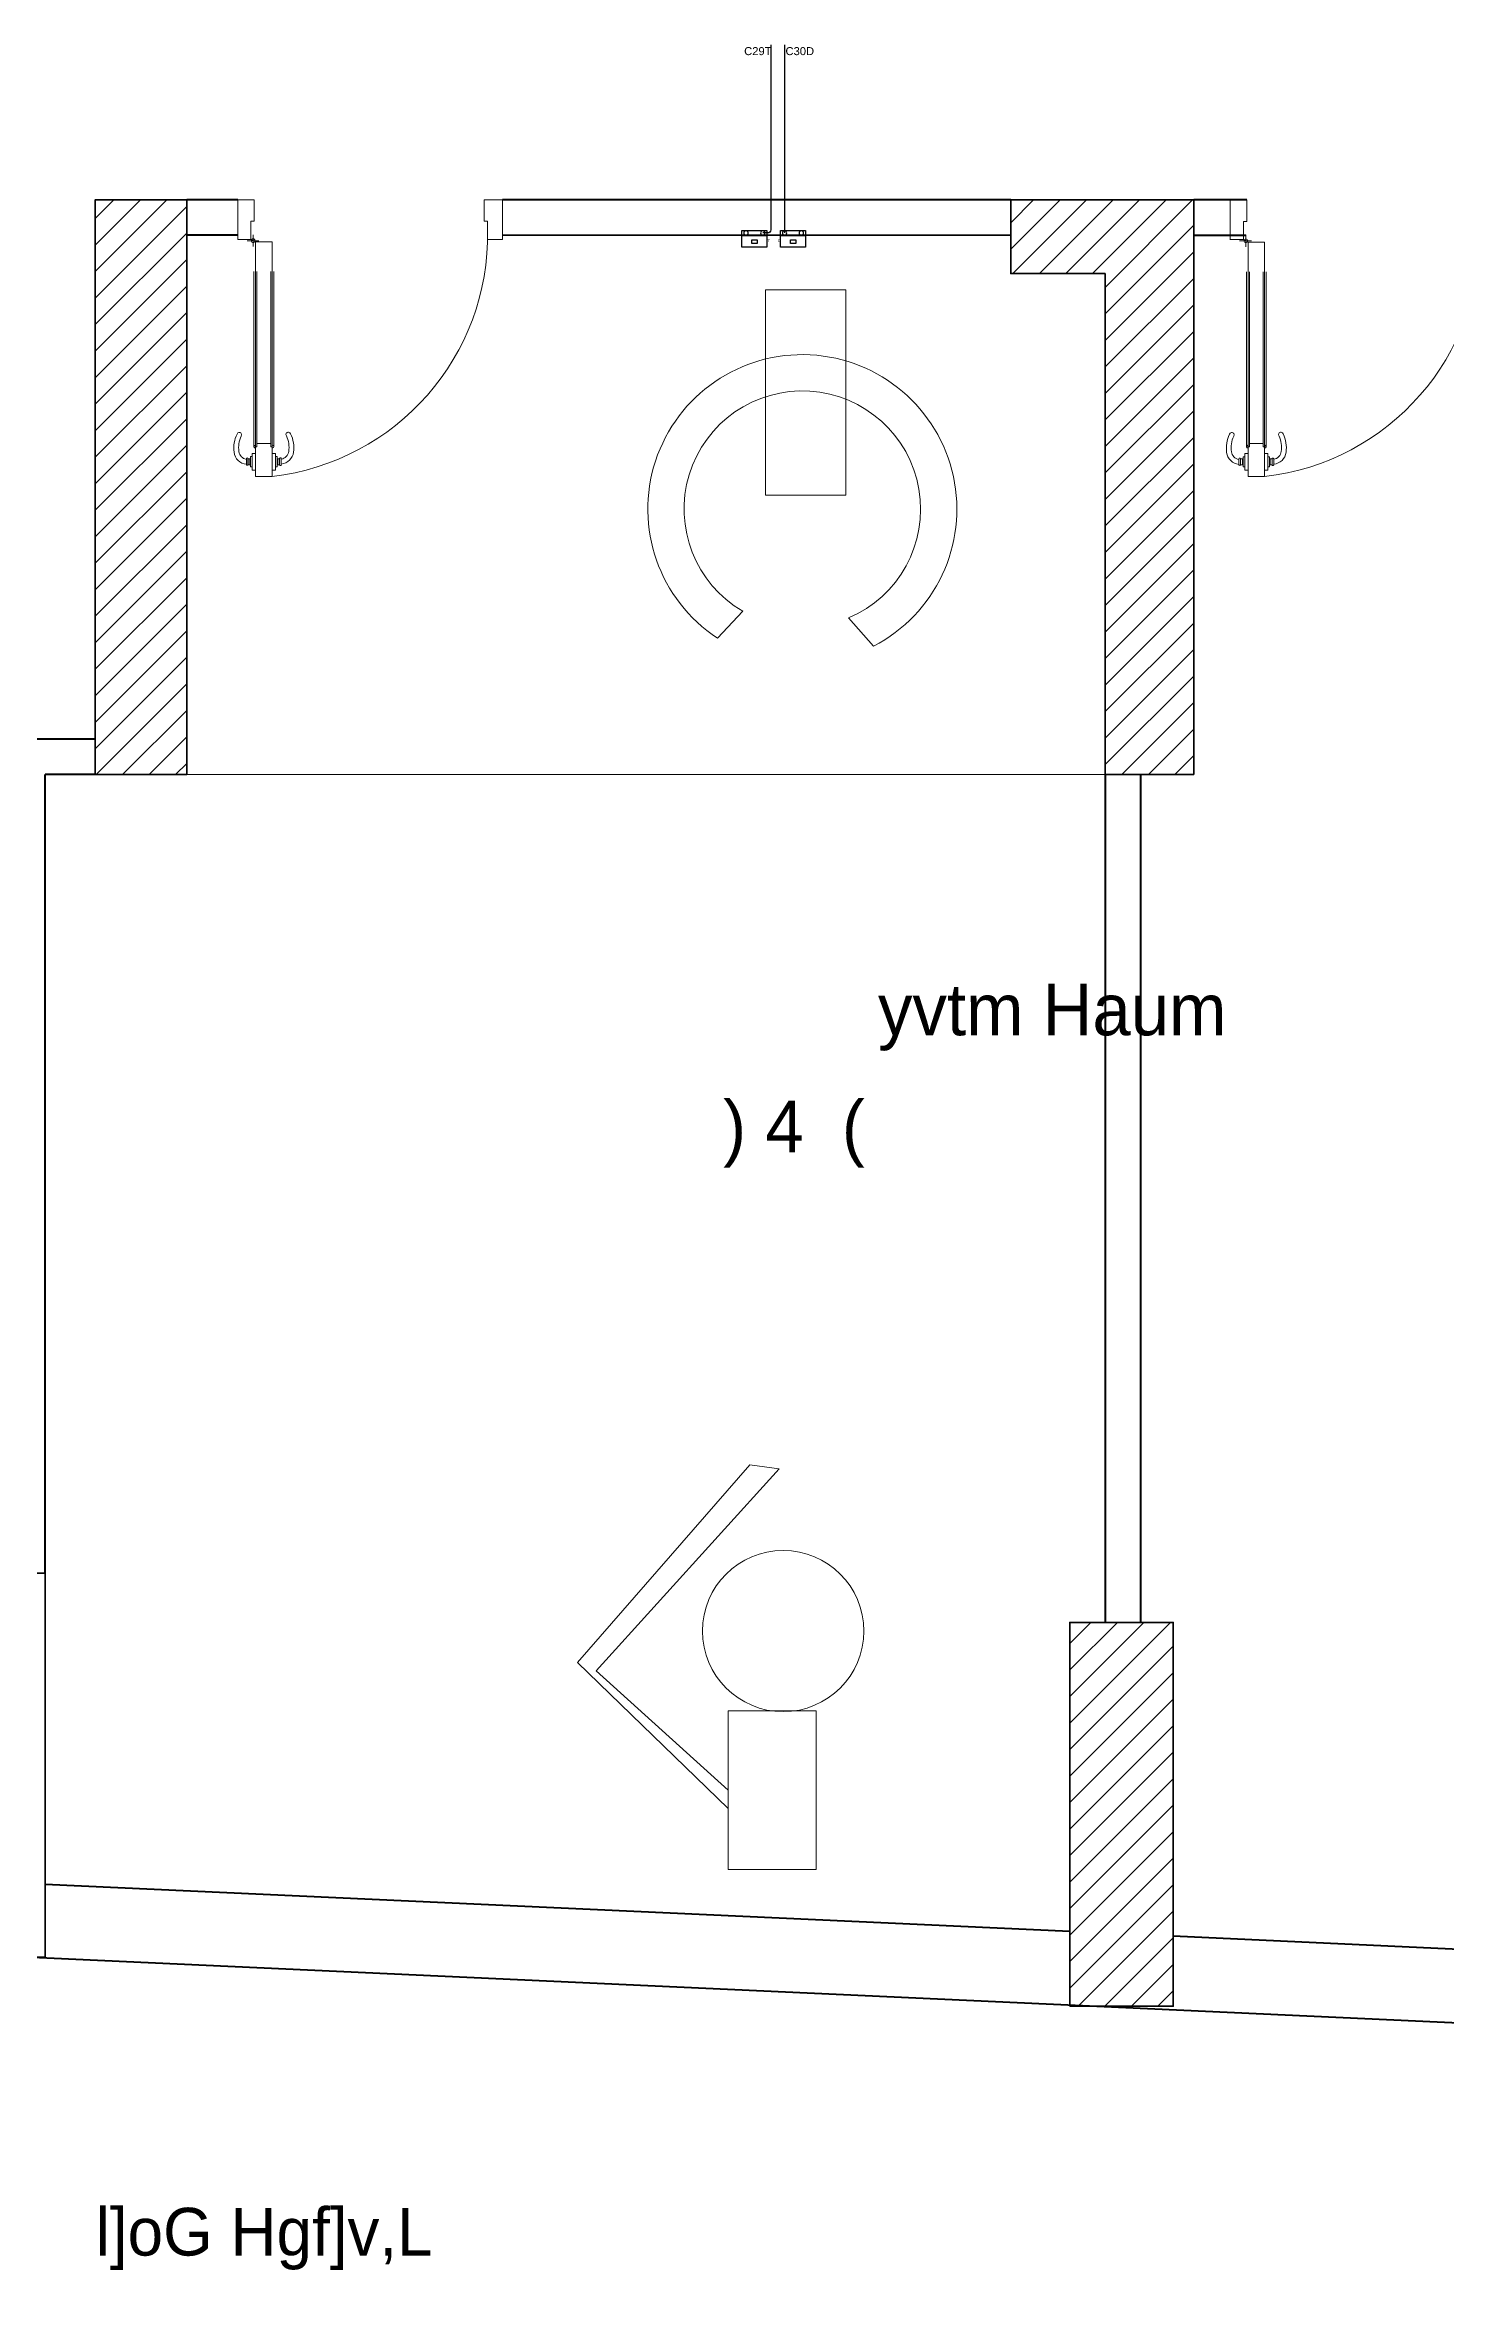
# Model space of a CAD drawing. Header units: inches. Extents: x 3955 to 4125, y 4886 to 4983.
# Drawn here: x 4027.95 to 4032.7, y 4895.27 to 4902.89 of the extents above; entities that cross this region are included whole.
import ezdxf

# ---------------------------------------------------------------- set-up
doc = ezdxf.new("R2010")
doc.units = ezdxf.units.IN
doc.header["$MEASUREMENT"] = 0
doc.linetypes.add('ACAD_ISO03W100', pattern=[30, 12, -18])
doc.layers.get('0').update_dxf_attribs({"lineweight": 35})
for name, color, linetype, lineweight in [('Column(S)', 24, 'Continuous', 35), ('DIM IN', 12, 'Continuous', 15), ('DOOR', 24, 'Continuous', 18), ('HA', 252, 'Continuous', 18), ('hatch col(S)', 45, 'Continuous', 15), ('Shop Drawing', 3, 'Continuous', 30), ('TEXT', 152, 'Continuous', 30), ('walls', 7, 'Continuous', 40)]:
    doc.layers.add(name, color=color, linetype=linetype, lineweight=lineweight)
doc.layers.add('D&T', color=4, linetype='Continuous')
doc.layers.add('E-TEXT', color=2, linetype='Continuous')
doc.styles.add('SOSA', font='sosa.shx')
doc.styles.get("Standard").update_dxf_attribs({"font": 'arial.ttf'})

# ---------------------------------------------------------------- blocks, each defined once
blk = doc.blocks.new('A$C73D03C2A')
at = {"layer": 'DOOR', "linetype": 'Continuous'}
for p, q in [((0.0605, 0.8351), (0.0605, 0.8895)), ((0.0605, 0.8895), (0.0714, 0.8895)), ((0.0714, 0.8128), (0.0714, 0.9107)), ((0.0714, 0.9107), (0.1258, 0.9107)), ((0.1258, 0.8128), (0.1258, 0.9107)), ((0.1367, 0.8895), (0.1258, 0.8895)), ((0.1367, 0.8351), (0.1367, 0.8895)), ((0.0412, 0.8522), (0.0412, 0.8715)), ((0.0463, 0.8522), (0.0463, 0.8715)), ((0.0466, 0.8522), (0.0466, 0.8721)), ((0.0529, 0.8721), (0.0466, 0.8721)), ((0.0529, 0.8522), (0.0466, 0.8522)), ((0.0529, 0.8522), (0.0529, 0.8721)), ((0.0551, 0.8453), (0.0551, 0.879)), ((0.0605, 0.879), (0.0551, 0.879)), ((0.0605, 0.8453), (0.0551, 0.8453)), ((0.0714, 0.8351), (0.0605, 0.8351)), ((0.0706, 0.8171), (0.0706, 0.8076)), ((0.1258, 0.8351), (0.1367, 0.8351)), ((0.1266, 0.8171), (0.1266, 0.8076)), ((0.1367, 0.879), (0.1421, 0.879)), ((0.1367, 0.8453), (0.1421, 0.8453)), ((0.1421, 0.8453), (0.1421, 0.879)), ((0.1443, 0.8721), (0.1506, 0.8721)), ((0.1443, 0.8522), (0.1443, 0.8721)), ((0.1443, 0.8522), (0.1506, 0.8522)), ((0.1506, 0.8522), (0.1506, 0.8721)), ((0.156, 0.8721), (0.1558, 0.8721)), ((0.156, 0.8522), (0.156, 0.8721)), ((0.0659, 0.2365), (0.0659, 0.8124)), ((0.0714, 0.8128), (0.0714, 0.2363)), ((0.0757, 0.8128), (0.0714, 0.8128)), ((0.0757, 0.8019), (0.0757, 0.8128)), ((0.0757, 0.8019), (0.0757, 0.2363)), ((0.0757, 0.8019), (0.1214, 0.8019)), ((0.1214, 0.8019), (0.1214, 0.8128)), ((0.1214, 0.8128), (0.1258, 0.8128)), ((0.1214, 0.8019), (0.1214, 0.2363)), ((0.1258, 0.8128), (0.1258, 0.2363)), ((0.1313, 0.2365), (0.1313, 0.8124)), ((0.0714, 0.2363), (0.0714, 0.1384)), ((0.1258, 0.1384), (0.1258, 0.2363)), ((0.0127, 0), (0.0127, 0.1306)), ((0.0563, 0.1306), (0.0127, 0.1306)), ((0.0563, 0.1306), (0.0563, 0.0707)), ((0.0714, 0.1384), (0.1258, 0.1384)), ((0.8351, 0.1306), (0.8351, 0.0707)), ((0.8351, 0.1306), (0.8839, 0.1306)), ((0.8839, 0), (0.8839, 0.1306)), ((0.0671, 0), (0.0127, 0)), ((0.0563, 0.0707), (0.0671, 0.0707)), ((0.0671, 0.0707), (0.0671, 0)), ((0.8242, 0.0707), (0.8242, 0)), ((0.8351, 0.0707), (0.8242, 0.0707)), ((0.8242, 0), (0.8839, 0))]:
    blk.add_line(p, q, dxfattribs=at)
at = {"layer": 'DOOR'}
for p, q in [((0.0638, 0.1538), (0.0638, 0.1152)), ((0.0127, 0.1307), (0.0127, 0)), ((0.0127, 0.1307), (0.0127, 0)), ((0.0127, 0.1307), (0.0127, 0)), ((0.0435, 0.1345), (0.0822, 0.1345)), ((0.0563, 0.1306), (0.0714, 0.1384))]:
    blk.add_line(p, q, dxfattribs=at)
at = {"layer": 'DOOR', "linetype": 'Continuous'}
blk.add_circle((0.0638, 0.1345), 0.00617, dxfattribs=at)
at = {"layer": 'DOOR'}
blk.add_arc((0.0349, 0.1156), 0.8003, 358.92889, 83.4773, dxfattribs=at)
at = {"layer": 'DOOR', "linetype": 'Continuous'}
for centre, radius, start, end in [((0.1052, 0.8173), 0.1054, 172.49463, 205.98988), ((0.0462, 0.8251), 0.0459, 96.27656, 172.49463), ((0.106, 0.8158), 0.0903, 171.58976, 204.90774), ((0.0462, 0.8251), 0.0297, 99.70891, 172.49463), ((0.0437, 0.8715), 0.00259, 0, 180), ((0.0437, 0.8522), 0.00259, 180, 0), ((0.0706, 0.8124), 0.00476, 90, 270), ((0.1266, 0.8124), 0.00476, 270, 90), ((0.1532, 0.8721), 0.00262, 0, 192.45107), ((0.1532, 0.8522), 0.00262, 167.54893, 0), ((0.151, 0.8244), 0.0459, 7.50537, 83.72344), ((0.151, 0.8244), 0.0297, 7.50537, 80.29109), ((0.0912, 0.8151), 0.0903, 335.09226, 8.41024), ((0.092, 0.8166), 0.1054, 334.01012, 7.50537), ((0.0179, 0.7732), 0.00773, 195.29128, 36.68849), ((0.1793, 0.7725), 0.00773, 143.31151, 344.70872)]:
    blk.add_arc(centre, radius, start, end, dxfattribs=at)
blk = doc.blocks.new('D1')
blk.add_lwpolyline([(0.339, 0), (0, 0), (0, -0.066), (0.339, -0.066)], close=True)
for centre in [(0.056, -0.033), (0.283, -0.033)]:
    blk.add_circle(centre, 0.0302)
at = {"layer": 'D&T'}
for points in [[(0.339, 0.16), (0, 0.16), (0, 0), (0.339, 0)], [(0.208, 0.109), (0.134, 0.109), (0.134, 0.062), (0.208, 0.062)]]:
    blk.add_lwpolyline(points, close=True, dxfattribs=at)
blk = doc.blocks.new('A$C7FB02DE5')
at = {"layer": 'hatch col(S)', "ltscale": 2.5}
h = blk.add_hatch(dxfattribs=at)
h.set_pattern_fill('ANSI31', color=256, scale=0.02, angle=-360)
h.set_pattern_definition([(45, (-332.46777, 280.475795), (-0.044901281, 0.044901281), [])])
h.paths.add_polyline_path([(13.9876, -10.7122), (13.9876, -10.4627), (13.6776, -10.4627), (13.6776, -12.4091), (13.9876, -12.4091)])
h = blk.add_hatch(dxfattribs=at)
h.set_pattern_fill('ANSI31', color=256, scale=0.02)
h.set_pattern_definition([(45, (-150.37583, 298.16815), (-0.044901281, 0.044901281), [])])
h.paths.add_polyline_path([(17.0976, -10.7127), (17.0976, -12.4091), (17.3976, -12.4091), (17.3976, -10.4632), (16.7776, -10.4632), (16.7776, -10.7127)])
h = blk.add_hatch(dxfattribs=at)
h.set_pattern_fill('ANSI31', color=256, scale=0.02, angle=-360)
h.set_pattern_definition([(45, (-621.8045, 318.604814), (-0.0449012806, 0.0449012806), [])])
h.paths.add_polyline_path([(17.3278, -15.2811), (16.9778, -15.2811), (16.9778, -16.581), (17.3278, -16.5811)])
at = {"layer": 'Column(S)', "ltscale": 2.5}
for points in [[(13.6776, -12.4091), (13.9876, -12.4091), (13.9876, -10.7122), (13.9876, -10.7122), (13.9876, -10.4627), (13.6776, -10.4627)], [(13.1578, -16.4147), (13.5078, -16.4147), (13.5078, -15.1147), (13.1578, -15.1147)], [(16.9778, -16.5811), (17.3278, -16.5811), (17.3278, -15.2811), (16.9778, -15.2811)]]:
    blk.add_lwpolyline(points, close=True, dxfattribs=at)
blk.add_lwpolyline([(17.0976, -10.7127), (17.0976, -12.4091), (17.3976, -12.4091), (17.3976, -10.4632), (16.7776, -10.4632), (16.7776, -10.7127), (17.0976, -10.7127)], dxfattribs=at)
at = {"layer": 'DIM IN', "ltscale": 2.5}
for p, q in [((15.8707, -11.8563, 0), (15.7846, -11.9475, 0)), ((16.2283, -11.879, 0), (16.3131, -11.9748, 0)), ((15.8945, -14.7475, 0), (15.3111, -15.4167, 0)), ((15.374, -15.445, 0), (15.9937, -14.7605, 0)), ((15.9937, -14.7605, 0), (15.8945, -14.7475, 0)), ((15.3111, -15.4167, 0), (15.8207, -15.9111, 0)), ((15.8207, -15.8494, 0), (15.374, -15.445, 0))]:
    blk.add_line(p, q, dxfattribs=at)
at = {"layer": 'DIM IN', "linetype": 'ACAD_ISO03W100', "ltscale": 0.5}
blk.add_line((13.9876, -12.4091), (17.0976, -12.4091), dxfattribs=at)
at = {"layer": 'DIM IN', "ltscale": 2.5, "elevation": 0}
for points in [[(16.2192, -10.7678), (15.9475, -10.7678), (15.9475, -11.463), (16.2192, -11.463)], [(16.1186, -15.5809), (15.8207, -15.5809), (15.8207, -16.118), (16.1186, -16.118)]]:
    blk.add_lwpolyline(points, close=True, dxfattribs=at)
at = {"layer": 'DIM IN', "ltscale": 2.5}
blk.add_circle((16.0072, -15.3104, 0), 0.2731, dxfattribs=at)
for radius, start, end in [(0.5232, 297.42219, 236.67173), (0.4004, 292.95299, 239.79934)]:
    blk.add_arc((16.0721, -11.5103, 0), radius, start, end, dxfattribs=at)
at = {"layer": 'HA', "linetype": 'ACAD_ISO03W100'}
blk.add_lwpolyline([(38.3464, -17.5593), (13.1578, -16.4018)], dxfattribs=at)
at = {"layer": 'Shop Drawing'}
blk.add_lwpolyline([(15.9651, -9.9383), (15.9651, -10.5648, -0.414214), (15.9551, -10.5748), (15.9381, -10.5748)], format="xyb", dxfattribs=at)
blk.add_lwpolyline([(16.0119, -9.9383), (16.0119, -10.5748)], dxfattribs=at)
at = {"layer": 'walls', "ltscale": 2.5}
for p, q in [((14.1604, -10.4627), (13.9876, -10.4627)), ((16.7776, -10.4632), (15.0567, -10.4629)), ((17.5771, -10.4632), (17.3976, -10.4632)), ((14.1604, -10.5827), (13.9876, -10.5827)), ((16.7776, -10.5832), (15.0567, -10.5829)), ((17.5737, -10.5832), (17.3976, -10.5832)), ((13.6776, -12.2891), (13.3878, -12.2891)), ((13.5078, -15.1147), (13.5078, -12.4091)), ((13.5078, -12.4989), (13.5078, -12.4091)), ((13.6776, -12.4091), (13.5078, -12.4091)), ((17.0976, -12.4091), (17.0976, -15.2811)), ((17.2176, -12.4091), (17.2176, -15.2811)), ((16.9778, -16.3283), (13.5078, -16.1689)), ((20.3978, -16.4854), (17.3278, -16.3444)), ((38.1178, -17.5482), (13.1578, -16.4026))]:
    blk.add_line(p, q, dxfattribs=at)
at = {"layer": 'D&T', "xscale": -0.25, "yscale": 0.25, "zscale": 0.25, "rotation": 180}
for p in [(15.8673, -10.5831), (15.998, -10.5831)]:
    blk.add_blockref('D1', p, dxfattribs=at)
at = {"layer": 'DOOR', "ltscale": 2.5, "xscale": -1.028836370296499, "yscale": 1.028836370296499, "zscale": 1.028836370296499, "rotation": 180}
for p in [(14.1472, -10.4627), (17.508, -10.4632)]:
    blk.add_blockref('A$C73D03C2A', p, dxfattribs=at)
at = {"layer": 'D&T', "char_height": 0.00885, "attachment_point": 1}
for s, insert in [('T', (15.9548, -10.5969, 0)), ('D', (15.9893, -10.5966, 0))]:
    blk.add_mtext_dynamic_manual_height_columns(s, width=0.080908, gutter_width=12.5, heights=[0], dxfattribs=dict(at, insert=insert))
at = {"layer": 'E-TEXT', "char_height": 0.02711, "attachment_point": 1}
for s, insert in [('C29T', (15.8751, -9.9455, 0)), ('C30D', (16.0151, -9.9455, 0))]:
    blk.add_mtext_dynamic_manual_height_columns(s, width=6.018011, gutter_width=12.5, heights=[0], dxfattribs=dict(at, insert=insert))
at = {"layer": 'TEXT', "linetype": 'Continuous', "ltscale": 0.09, "style": 'SOSA'}
for s, height, p in [('yvtm Haum', 0.1745, (16.3283, -13.2926, 0)), (') 4  (', 0.1745, (15.804, -13.6887, 0)), ('l]oG Hgf]v,L', 0.161574, (13.6794, -17.4257))]:
    blk.add_text(s, height=height, dxfattribs=at).set_placement(p)

msp = doc.modelspace()

# ---------------------------------------------------------------- block references
msp.add_blockref('A$C7FB02DE5', (4014.4456, 4912.8287))

doc.saveas('drawing.dxf')
